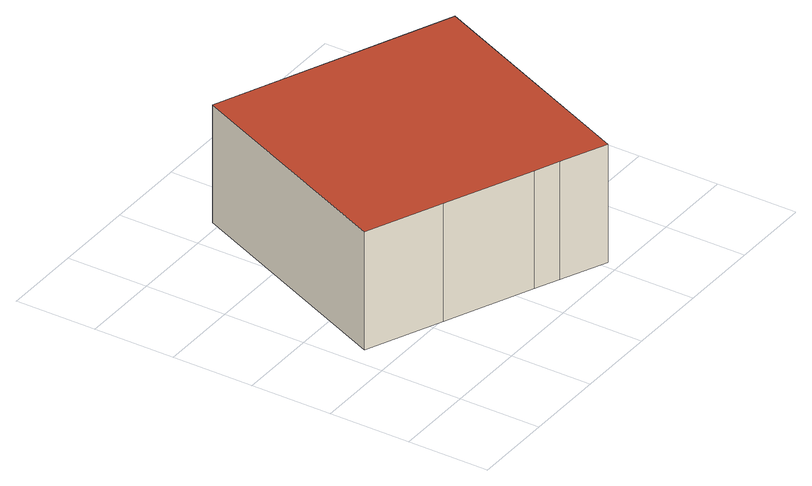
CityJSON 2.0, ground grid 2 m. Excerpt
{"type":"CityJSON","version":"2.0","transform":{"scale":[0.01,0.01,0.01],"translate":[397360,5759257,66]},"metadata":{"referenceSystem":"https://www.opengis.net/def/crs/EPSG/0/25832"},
"CityObjects":{
"building1":{"type":"Building","attributes":{"Gemeindeschluessel":"05558020","Geometrietyp2DReferenz":"3000","function":"31001_1310","roofType":"9999","measuredHeight":3},"geometry":[{"type":"Solid","lod":"2","boundaries":[[[[0,1,2,3,4,5,6]],[[4,7,8,5]],[[3,9,7,4]],[[2,10,9,3]],[[1,11,10,2]],[[0,12,11,1]],[[6,13,12,0]],[[5,8,13,6]],[[7,9,10,11,12,13,8]]]],"semantics":{"surfaces":[{"type":"RoofSurface"},{"type":"WallSurface"},{"type":"GroundSurface"}],"values":[[0,1,1,1,1,1,1,1,2]]}}]}
},
"vertices":[
[447,104,304],[507,78,304],[619,29,304],[858,576,304],[286,819,304],[49,276,304],[234,196,304],[286,819,4],[49,276,4],[858,576,4],[619,29,4],[507,78,4],[447,104,4],[234,196,4]
]}
